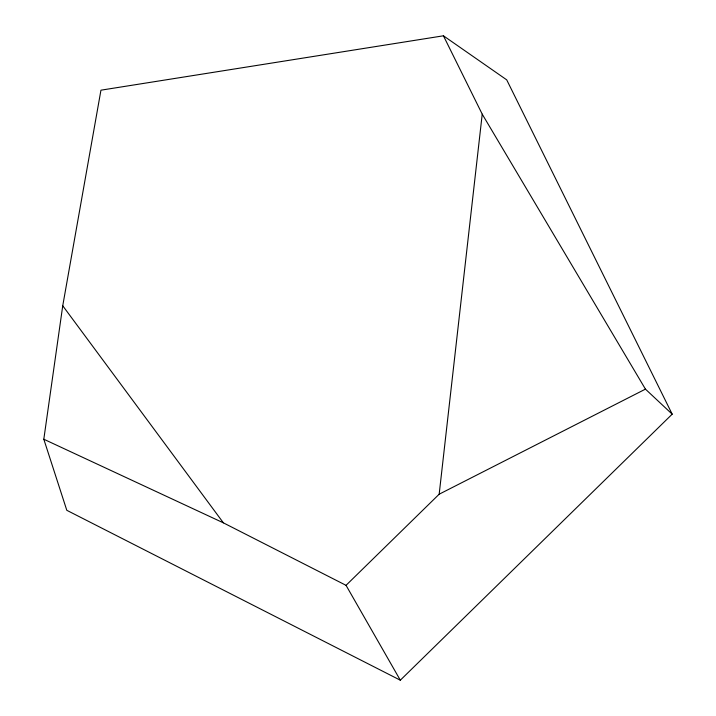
<?xml version="1.0" encoding="UTF-8"?>
<svg xmlns="http://www.w3.org/2000/svg" width="716" height="716" viewBox="0 0 716 716"><rect width="100%" height="100%" fill="white"/><g stroke="black" fill="none" stroke-linecap="round" stroke-linejoin="round"><path stroke-width="1.07" d="M43.81 439.23L223.392 522.85L346.043 585.33L439.176 494.201L482.226 114.166L443.437 35.8L100.947 90.18L62.739 305.777L43.81 439.23L66.803 510.302L400.316 680.2L672.19 414.17L506.713 79.852L443.437 35.8M439.176 494.201L645.447 389.137L672.19 414.17M62.739 305.777L223.392 522.85M482.226 114.166L645.447 389.137M346.043 585.33L400.316 680.2"/></g></svg>
